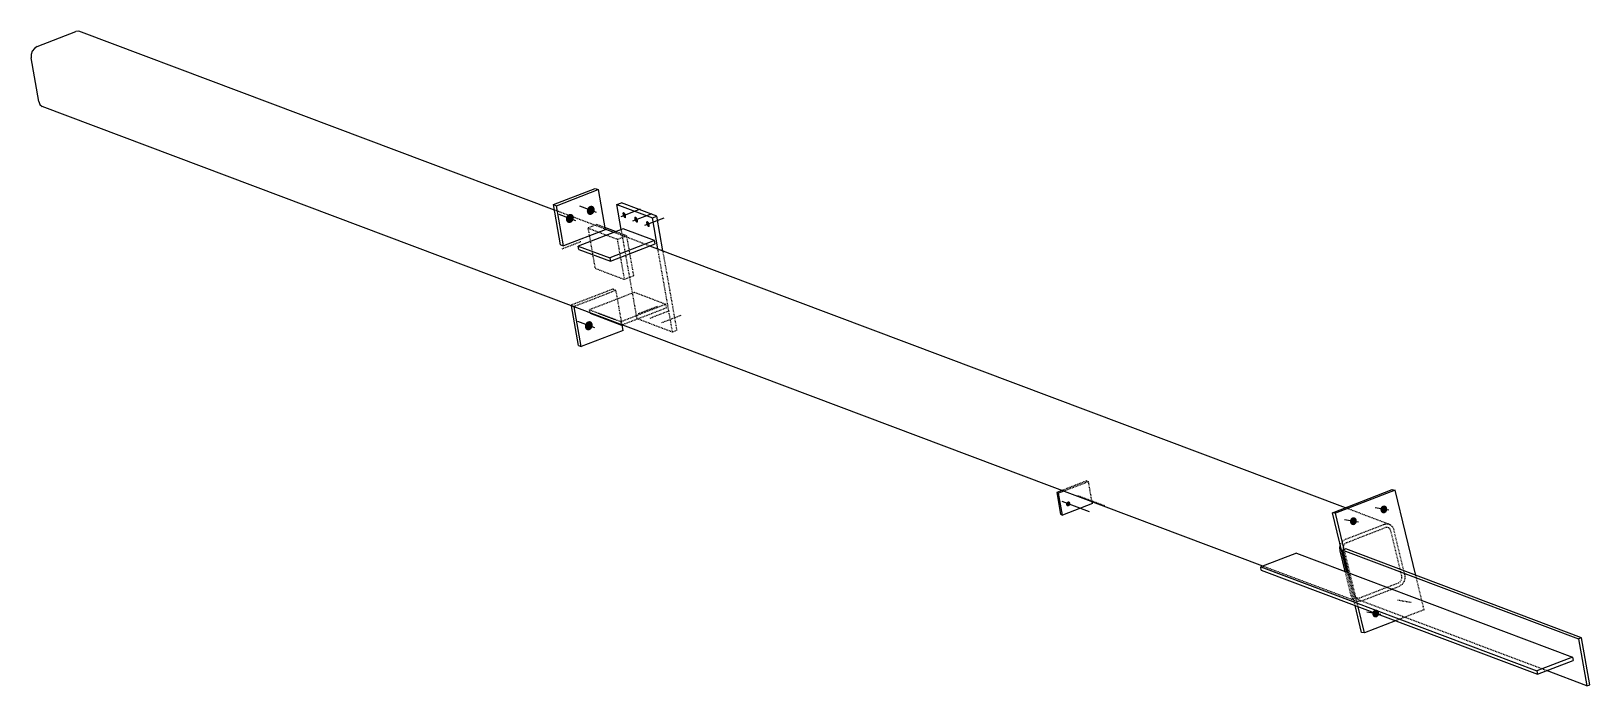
# Model space of a CAD drawing. Header units: millimetres. Extents: x 12 to 53594, y 7 to 1833.
# Drawn here: x 49295 to 53594, y 26 to 1833 of the extents above; entities that cross this region are included whole.
import ezdxf

# ---------------------------------------------------------------- set-up
doc = ezdxf.new("R2010")
doc.units = ezdxf.units.MM
doc.linetypes.add('DXK_LINE_DOT2', pattern=[3.9198, 1.9599, -1.9599])
doc.layers.add('STÅL', color=7, linetype='Continuous')

msp = doc.modelspace()

# ---------------------------------------------------------------- hatches: boundary and pattern name
at = {"layer": 'STÅL', "linetype": 'Continuous'}
for points in [[(50828.3, 1342.5), (50829.5, 1345), (50831, 1347.2), (50832.9, 1349), (50835, 1350.3), (50837.2, 1351.2), (50839.5, 1351.5), (50841.7, 1351.3), (50843.8, 1350.5), (50845.6, 1349.2), (50847.1, 1347.5), (50848.2, 1345.4), (50848.9, 1342.9), (50849.1, 1340.3), (50848.8, 1337.7), (50848.1, 1335.1), (50846.9, 1332.6), (50845.4, 1330.5), (50843.5, 1328.6), (50841.4, 1327.3), (50839.2, 1326.4), (50836.9, 1326.1), (50834.7, 1326.3), (50832.6, 1327.1), (50830.8, 1328.4), (50829.3, 1330.1), (50828.2, 1332.3), (50827.5, 1334.7), (50827.3, 1337.3), (50827.6, 1339.9)], [(50934.7, 1327.1), (50935.3, 1325.3), (50935.7, 1323.5), (50935.9, 1321.9), (50935.8, 1320.3), (50935.6, 1319.1), (50935.1, 1318), (50934.4, 1317.4), (50933.6, 1317.1), (50932.7, 1317.1), (50931.6, 1317.5), (50930.6, 1318.3), (50929.5, 1319.4), (50928.5, 1320.8), (50927.6, 1322.3), (50926.9, 1324), (50926.3, 1325.8), (50925.9, 1327.6), (50925.7, 1329.3), (50925.7, 1330.8), (50926, 1332.1), (50926.5, 1333.1), (50927.1, 1333.7), (50928, 1334.1), (50928.9, 1334), (50930, 1333.6), (50931, 1332.8), (50932.1, 1331.7), (50933.1, 1330.4), (50934, 1328.8)], [(50770.7, 1320.2), (50771.9, 1322.7), (50773.4, 1324.8), (50775.3, 1326.7), (50777.4, 1328), (50779.6, 1328.9), (50781.9, 1329.2), (50784.1, 1329), (50786.2, 1328.2), (50788, 1326.9), (50789.5, 1325.2), (50790.6, 1323), (50791.3, 1320.6), (50791.5, 1318), (50791.2, 1315.4), (50790.5, 1312.8), (50789.3, 1310.3), (50787.8, 1308.1), (50785.9, 1306.3), (50783.8, 1305), (50781.6, 1304.1), (50779.3, 1303.8), (50777.1, 1304), (50775, 1304.8), (50773.2, 1306.1), (50771.7, 1307.8), (50770.6, 1309.9), (50769.9, 1312.4), (50769.7, 1315), (50769.9, 1317.6)], [(50967.4, 1314.8), (50968, 1313), (50968.3, 1311.2), (50968.5, 1309.6), (50968.5, 1308.1), (50968.2, 1306.8), (50967.7, 1305.8), (50967.1, 1305.1), (50966.2, 1304.8), (50965.3, 1304.8), (50964.3, 1305.2), (50963.2, 1306), (50962.1, 1307.1), (50961.1, 1308.5), (50960.2, 1310), (50959.5, 1311.7), (50958.9, 1313.5), (50958.5, 1315.3), (50958.3, 1317), (50958.4, 1318.5), (50958.6, 1319.8), (50959.1, 1320.8), (50959.8, 1321.5), (50960.6, 1321.8), (50961.6, 1321.7), (50962.6, 1321.3), (50963.6, 1320.5), (50964.7, 1319.4), (50965.7, 1318.1), (50966.6, 1316.5)], [(51000, 1302.5), (51000.6, 1300.7), (51001, 1299), (51001.2, 1297.3), (51001.1, 1295.8), (51000.8, 1294.5), (51000.4, 1293.5), (50999.7, 1292.8), (50998.9, 1292.5), (50997.9, 1292.5), (50996.9, 1292.9), (50995.8, 1293.7), (50994.8, 1294.8), (50993.8, 1296.2), (50992.9, 1297.7), (50992.1, 1299.4), (50991.5, 1301.2), (50991.1, 1303), (50991, 1304.7), (50991, 1306.2), (50991.3, 1307.5), (50991.7, 1308.5), (50992.4, 1309.2), (50993.2, 1309.5), (50994.2, 1309.4), (50995.2, 1309), (50996.3, 1308.2), (50997.3, 1307.1), (50998.3, 1305.8), (50999.2, 1304.2)], [(50822.9, 1024.1), (50824.1, 1026.5), (50825.6, 1028.7), (50827.5, 1030.5), (50829.6, 1031.9), (50831.8, 1032.8), (50834.1, 1033.1), (50836.3, 1032.8), (50838.4, 1032.1), (50840.2, 1030.8), (50841.7, 1029), (50842.8, 1026.9), (50843.5, 1024.5), (50843.7, 1021.9), (50843.4, 1019.2), (50842.7, 1016.6), (50841.5, 1014.2), (50840, 1012), (50838.1, 1010.2), (50836, 1008.8), (50833.8, 1008), (50831.5, 1007.6), (50829.3, 1007.9), (50827.2, 1008.6), (50825.4, 1009.9), (50823.9, 1011.7), (50822.8, 1013.8), (50822.1, 1016.2), (50821.9, 1018.8), (50822.2, 1021.5)], [(52149.9, 530.6), (52150.5, 531.9), (52151.3, 533.1), (52152.3, 534.1), (52153.5, 534.8), (52154.7, 535.3), (52155.9, 535.5), (52157.1, 535.3), (52158.2, 534.9), (52159.2, 534.2), (52160, 533.3), (52160.6, 532.1), (52160.9, 530.8), (52161.1, 529.4), (52160.9, 528), (52160.5, 526.6), (52159.9, 525.3), (52159, 524.1), (52158, 523.1), (52156.9, 522.4), (52155.7, 521.9), (52154.5, 521.8), (52153.3, 521.9), (52152.2, 522.3), (52151.2, 523), (52150.4, 523.9), (52149.8, 525.1), (52149.4, 526.4), (52149.3, 527.8), (52149.5, 529.2)], [(53016.6, 514.9), (53017.2, 517.1), (53018.2, 519.2), (53019.5, 521), (53021.1, 522.4), (53022.9, 523.5), (53024.8, 524.1), (53026.7, 524.2), (53028.7, 523.9), (53030.5, 523.1), (53032.1, 521.9), (53033.4, 520.3), (53034.4, 518.4), (53035, 516.2), (53035.2, 514), (53035, 511.7), (53034.4, 509.5), (53033.5, 507.4), (53032.2, 505.6), (53030.6, 504.2), (53028.8, 503.1), (53026.9, 502.5), (53024.9, 502.3), (53023, 502.7), (53021.2, 503.5), (53019.6, 504.7), (53018.3, 506.3), (53017.3, 508.2), (53016.7, 510.4), (53016.4, 512.6)], [(52932.7, 482.4), (52933.3, 484.6), (52934.2, 486.7), (52935.5, 488.4), (52937.1, 489.9), (52938.9, 491), (52940.8, 491.6), (52942.8, 491.7), (52944.7, 491.4), (52946.5, 490.6), (52948.1, 489.4), (52949.4, 487.8), (52950.4, 485.9), (52951, 483.7), (52951.3, 481.5), (52951.1, 479.2), (52950.5, 477), (52949.5, 474.9), (52948.2, 473.1), (52946.6, 471.7), (52944.8, 470.6), (52942.9, 470), (52941, 469.8), (52939, 470.2), (52937.2, 471), (52935.6, 472.2), (52934.3, 473.8), (52933.3, 475.7), (52932.7, 477.8), (52932.5, 480.1)], [(52994.3, 227.6), (52994.9, 229.9), (52995.8, 231.9), (52997.2, 233.7), (52998.7, 235.2), (53000.5, 236.2), (53002.4, 236.8), (53004.4, 237), (53006.3, 236.6), (53008.1, 235.8), (53009.7, 234.6), (53011.1, 233), (53012, 231.1), (53012.7, 229), (53012.9, 226.7), (53012.7, 224.4), (53012.1, 222.2), (53011.1, 220.2), (53009.8, 218.4), (53008.2, 216.9), (53006.5, 215.8), (53004.5, 215.2), (53002.6, 215.1), (53000.7, 215.4), (52998.8, 216.2), (52997.3, 217.5), (52995.9, 219.1), (52994.9, 221), (52994.3, 223.1), (52994.1, 225.4)]]:
    msp.add_hatch(color=96, dxfattribs=at).paths.add_polyline_path(points)

# ---------------------------------------------------------------- linework, layer by layer
at = {"layer": 'STÅL', "color": 2, "linetype": 'Continuous'}
for p, q in [((49311.2, 1790.7), (49418.2, 1832.1)), ((49426.4, 1833.4), (49418.2, 1832.1)), ((49433.9, 1831), (49426.4, 1833.4)), ((50738.1, 1339.7), (49433.9, 1831)), ((49297.8, 1778.3), (49294.7, 1769.1)), ((49294.7, 1769.1), (49294.7, 1759.6)), ((49303.6, 1785.9), (49297.8, 1778.3)), ((49311.2, 1790.7), (49303.6, 1785.9)), ((49315.9, 1639.3), (49294.7, 1759.6)), ((49315.9, 1639.3), (49319, 1631)), ((49319, 1631), (49324.8, 1625.3)), ((52691.9, 356.8), (49324.8, 1625.3)), ((50735.5, 1354.7), (50850.7, 1399.3)), ((50743.6, 1351.6), (50858.9, 1396.2)), ((50850.7, 1399.3), (50858.9, 1396.2)), ((50858.9, 1396.2), (50878.4, 1285.2)), ((50755, 1243.6), (50735.5, 1354.7)), ((50735.5, 1354.7), (50743.6, 1351.6)), ((50763.2, 1240.6), (50743.6, 1351.6)), ((50910.4, 1354.8), (50922.7, 1359.6)), ((50910.4, 1354.8), (51008.3, 1318)), ((50922.5, 1286.2), (50910.4, 1354.8)), ((51020.6, 1322.7), (50922.7, 1359.6)), ((50906.7, 1280.1), (50877.4, 1291.1)), ((51008.3, 1318), (51020.6, 1322.7)), ((51023.4, 1232.2), (51008.3, 1318)), ((51037.5, 1226.9), (51020.6, 1322.7)), ((50878.4, 1285.2), (50763.2, 1240.6)), ((50927.3, 1288), (50803.8, 1240.2)), ((50901.6, 1278.1), (50878.1, 1286.9)), ((51014.3, 1255.2), (50890.8, 1207.4)), ((51014.3, 1255.2), (50927.3, 1288)), ((51015.9, 1246), (51014.3, 1255.2)), ((50755, 1243.6), (50763.2, 1240.6)), ((50803.8, 1240.2), (50890.8, 1207.4)), ((50805.4, 1230.9), (50803.8, 1240.2)), ((50805.4, 1230.9), (50892.4, 1198.2)), ((50890.8, 1207.4), (50892.4, 1198.2)), ((50892.4, 1198.2), (51015.9, 1246)), ((52919.7, 517.8), (51001.6, 1240.4)), ((50804, 966), (50784.7, 1075.3)), ((50812.1, 962.9), (50792.9, 1072.2)), ((50836.4, 1055.1), (50836.3, 1055.9)), ((50836.4, 1055.1), (50923.4, 1022.3)), ((50927.4, 1007.6), (50812.1, 962.9)), ((50923.4, 1022.3), (50923.3, 1023.1)), ((50923.4, 1022.3), (50924.4, 1022.7)), ((50927.4, 1007.6), (50924.8, 1022.5)), ((50804, 966), (50812.1, 962.9)), ((52137.8, 565.6), (52123.5, 560)), ((52123.5, 560), (52134.1, 499.9)), ((52123.5, 560), (52128.9, 558)), ((52143.2, 563.5), (52128.9, 558)), ((52884.6, 504.3), (53049.2, 568)), ((53057, 566.7), (52892.4, 502.9)), ((53049.2, 568), (53057, 566.7)), ((53113.9, 331.4), (53057, 566.7)), ((52139.5, 497.8), (52128.9, 558)), ((52221.8, 529.7), (52139.5, 497.8)), ((52221.8, 529.7), (52221, 534.2)), ((52134.1, 499.9), (52139.5, 497.8)), ((52924.2, 340.4), (52884.6, 504.3)), ((52892.4, 502.9), (52884.6, 504.3)), ((52916.7, 402.6), (52892.4, 502.9)), ((52785, 392.9), (52686.3, 354.6)), ((52785, 392.9), (53546.4, 106)), ((52904.8, 409), (52906.3, 414.4)), ((52905.5, 399.3), (52904.8, 409)), ((52919.3, 342.3), (52905.5, 399.3)), ((52920.8, 404.2), (52912.6, 401)), ((52927.5, 339.2), (52912.6, 401)), ((52912.6, 401), (53563, 156)), ((53571.2, 159.1), (52920.8, 404.2)), ((52686.3, 354.6), (53447.6, 67.8)), ((52687.9, 345.4), (52686.3, 354.6)), ((52687.9, 345.4), (53449.3, 58.5)), ((52964.5, 174), (52946.6, 247.9)), ((52972.3, 172.7), (52954.8, 244.8)), ((52972.3, 172.7), (52964.5, 174)), ((53058.1, 205.9), (52972.3, 172.7)), ((53571.2, 159.1), (53563, 156)), ((53563, 156), (53585.8, 26.4)), ((53594.1, 29.6), (53571.2, 159.1)), ((53546.4, 106), (53447.6, 67.8)), ((53449.3, 58.5), (53548, 96.8)), ((53546.4, 106), (53548, 96.8)), ((53447.6, 67.8), (53449.3, 58.5)), ((53585.8, 26.4), (53474.5, 68.3)), ((53585.8, 26.4), (53594.1, 29.6))]:
    msp.add_line(p, q, dxfattribs=at)
at = {"layer": 'STÅL', "color": 7, "linetype": 'DXK_LINE_DOT2'}
for p, q in [((50878.1, 1286.9), (50738.1, 1339.7)), ((50855.2, 1299.5), (50830.5, 1289.9)), ((50830.5, 1289.9), (50850, 1178.9)), ((50830.5, 1289.9), (50912, 1259.2)), ((50877.4, 1291.1), (50855.2, 1299.5)), ((51001.6, 1240.4), (50901.6, 1278.1)), ((50936.7, 1268.8), (50906.7, 1280.1)), ((50912, 1259.2), (50936.7, 1268.8)), ((50931.6, 1148.1), (50912, 1259.2)), ((50965.9, 1040.2), (50922.5, 1286.2)), ((50936.7, 1268.8), (50956.3, 1157.7)), ((51063.8, 1003.3), (51023.4, 1232.2)), ((51076.1, 1008.1), (51037.5, 1226.9)), ((50850, 1178.9), (50931.6, 1148.1)), ((50899.7, 1121.7), (50784.4, 1077.1)), ((50792.6, 1074), (50907.8, 1118.6)), ((50899.7, 1121.7), (50907.8, 1118.6)), ((50924.8, 1022.5), (50907.8, 1118.6)), ((50956.3, 1157.7), (50931.6, 1148.1)), ((50784.6, 1076), (50784.4, 1077.1)), ((50784.4, 1077.1), (50792.6, 1074)), ((50784.7, 1075.3), (50784.6, 1076)), ((50958.3, 1112.2), (50834.8, 1064.4)), ((51045.3, 1079.4), (50921.8, 1031.6)), ((51045.3, 1079.4), (50958.3, 1112.2)), ((51046.9, 1070.1), (51045.3, 1079.4)), ((50792.8, 1072.9), (50792.6, 1074)), ((50792.9, 1072.2), (50792.8, 1072.9)), ((50834.8, 1064.4), (50921.8, 1031.6)), ((50836.3, 1055.9), (50834.8, 1064.4)), ((50924.4, 1022.7), (51046.9, 1070.1)), ((50965.9, 1040.2), (51063.8, 1003.3)), ((50923.3, 1023.1), (50921.8, 1031.6)), ((51063.8, 1003.3), (51076.1, 1008.1)), ((52205.8, 591.9), (52137.8, 565.6)), ((52211.2, 589.9), (52143.2, 563.5)), ((52205.8, 591.9), (52211.2, 589.9)), ((52221, 534.2), (52211.2, 589.9)), ((53043.6, 471.2), (52919.7, 517.8)), ((53027.3, 472.5), (53035.6, 473.8)), ((53035.6, 473.8), (53043.6, 471.2)), ((52912.9, 426.2), (52920.3, 431.1)), ((52920.3, 431.1), (53027.3, 472.5)), ((52922.6, 421.6), (53029.6, 463)), ((53034.6, 463.8), (53029.6, 463)), ((53039.4, 462.2), (53034.6, 463.8)), ((53043.2, 458.6), (53039.4, 462.2)), ((53045.4, 453.5), (53043.2, 458.6)), ((53043.6, 471.2), (53049.9, 465.2)), ((53075.3, 330), (53045.4, 453.5)), ((53049.9, 465.2), (53053.7, 456.7)), ((53083.5, 333.1), (53053.7, 456.7)), ((52906.3, 414.4), (52907.4, 418.5)), ((52907.4, 418.5), (52912.9, 426.2)), ((52914.9, 414), (52913.3, 408.3)), ((52913.3, 408.3), (52913.7, 402.5)), ((52943.6, 279), (52913.7, 402.5)), ((52918.1, 418.7), (52914.9, 414)), ((52954.8, 244.8), (52916.7, 402.6)), ((52922.6, 421.6), (52918.1, 418.7)), ((52945.5, 261.3), (52691.9, 356.8)), ((52935.4, 275.8), (52919.3, 342.3)), ((52946.6, 247.9), (52924.2, 340.4)), ((52944.7, 267.9), (52927.5, 339.2)), ((52959.4, 269.5), (53066.4, 310.9)), ((52961.7, 260), (53068.7, 301.4)), ((53066.4, 310.9), (53070.9, 313.8)), ((53076.2, 306.3), (53068.7, 301.4)), ((53070.9, 313.8), (53074.1, 318.5)), ((53074.1, 318.5), (53075.7, 324.1)), ((53075.7, 324.1), (53075.3, 330)), ((53081.6, 314), (53076.2, 306.3)), ((53084.2, 323.4), (53081.6, 314)), ((53083.5, 333.1), (53084.2, 323.4)), ((53136.9, 236.4), (53113.9, 331.4)), ((52939.1, 267.3), (52935.4, 275.8)), ((52945.5, 261.3), (52939.1, 267.3)), ((52943.6, 279), (52945.9, 273.9)), ((53474.5, 68.3), (52944.7, 267.9)), ((52953.4, 258.7), (52945.5, 261.3)), ((52945.9, 273.9), (52949.7, 270.3)), ((52949.7, 270.3), (52954.4, 268.7)), ((52961.7, 260), (52953.4, 258.7)), ((52954.4, 268.7), (52959.4, 269.5)), ((53136.9, 236.4), (53058.1, 205.9))]:
    msp.add_line(p, q, dxfattribs=at)
at = {"layer": 'STÅL', "color": 96, "linetype": 'Continuous'}
for p, q in [((50854.5, 1332.7), (50808.3, 1350.1)), ((50921.7, 1322.1), (50975.2, 1342.8)), ((50796.9, 1310.3), (50750.7, 1327.8)), ((50954.4, 1309.8), (51007.9, 1330.5)), ((50987, 1297.5), (51040.5, 1318.2)), ((50849.1, 1014.2), (50802.9, 1031.6)), ((52213.6, 506.6), (52138.9, 534.8)), ((53039.6, 510.9), (53001.7, 517.5)), ((52955.6, 478.4), (52917.7, 485)), ((53017.3, 223.6), (52979.3, 230.2))]:
    msp.add_line(p, q, dxfattribs=at)
at = {"layer": 'STÅL', "color": 96, "linetype": 'DXK_LINE_DOT2'}
for p, q in [((50811.2, 1252.2), (50757.7, 1231.5)), ((50906.7, 1036.5), (50860.5, 1053.9)), ((50969.1, 1053.7), (51022.6, 1074.4)), ((51001.7, 1041.4), (51055.2, 1062.1)), ((51034.3, 1029.1), (51087.8, 1049.8)), ((52256.5, 523.2), (52181.7, 551.3)), ((53101.2, 256.2), (53063.3, 262.8))]:
    msp.add_line(p, q, dxfattribs=at)

doc.saveas('drawing.dxf')
